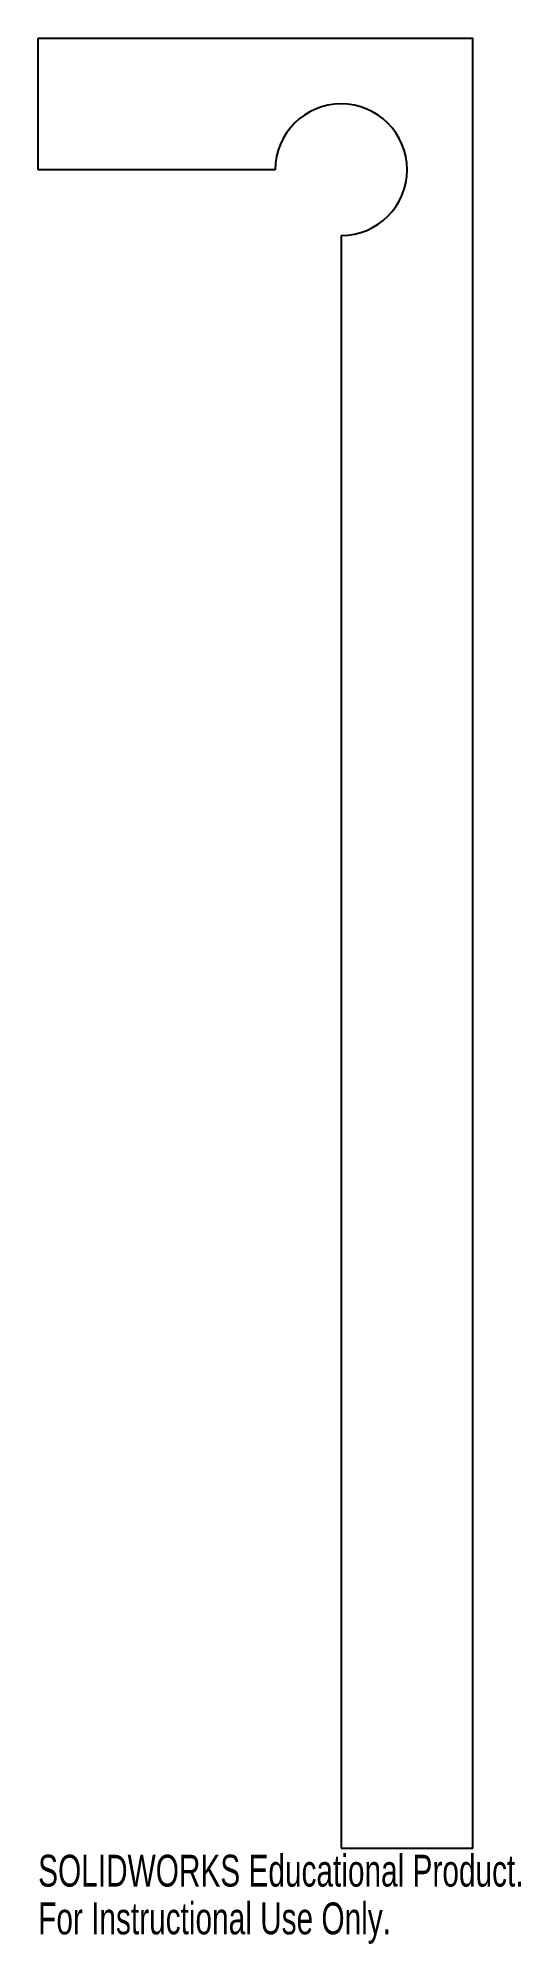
# Model space of a CAD drawing. Header units: millimetres. Extents: x -23 to 50, y -15 to 275.
import ezdxf

# ---------------------------------------------------------------- set-up
doc = ezdxf.new("R2010")
doc.units = ezdxf.units.MM
doc.styles.add('SLDTEXTSTYLE0', font='TXT', dxfattribs={"width": 0.7})

msp = doc.modelspace()

# ---------------------------------------------------------------- linework, layer by layer
at = {"color": 7, "linetype": 'Continuous', "lineweight": 25}
for p, q in [((-23, 255), (-23, 275)), ((-23, 275), (43, 275)), ((43, 0), (43, 275)), ((13, 255), (-23, 255)), ((23, 245), (23, 0)), ((23, 0), (43, 0))]:
    msp.add_line(p, q, dxfattribs=at)
msp.add_arc((23, 255), 10, 270, 180, dxfattribs=at)

# ---------------------------------------------------------------- texts
at = {"color": 7, "linetype": 'Continuous', "char_height": 4.8336, "attachment_point": 1, "style": 'SLDTEXTSTYLE0'}
for s, insert in [('SOLIDWORKS Educational Product.', (-23, -1.02)), ('For Instructional Use Only.', (-23, -8.27))]:
    msp.add_mtext(s, dxfattribs=dict(at, insert=insert))

doc.saveas('drawing.dxf')
